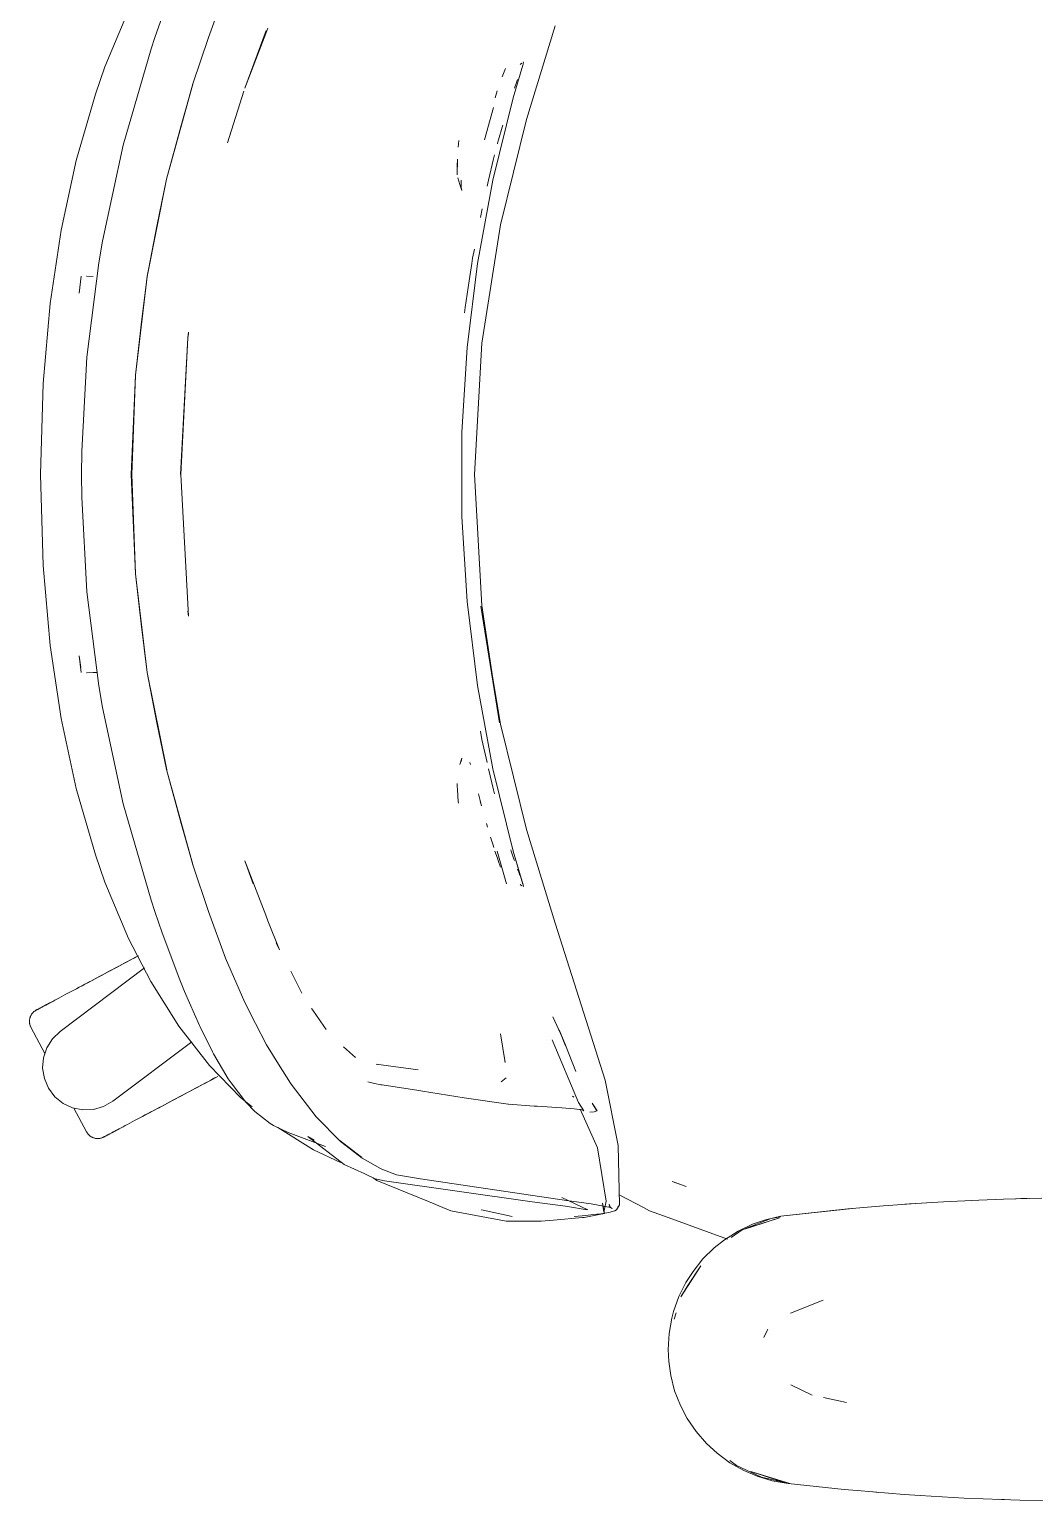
# Model space of a CAD drawing. Header units: millimetres. Extents: x 79795 to 317870, y -36033 to 97293.
# Drawn here: x 158190.8 to 158512.3, y 10111.3 to 10582.1 of the extents above; entities that cross this region are included whole.
import ezdxf

# ---------------------------------------------------------------- set-up
doc = ezdxf.new("R2010")
doc.units = ezdxf.units.MM
doc.header["$MEASUREMENT"] = 0
doc.layers.add('G-IMPT', color=8, linetype='CONTINUOUS', lineweight=9)
doc.layers.add('I-FURN', color=8, linetype='CONTINUOUS', lineweight=9)

msp = doc.modelspace()

# ---------------------------------------------------------------- linework, layer by layer
at = {"layer": 'G-IMPT'}
for p, q in [((158253.52, 10594.4), (158248.06, 10579.52)), ((158214.96, 10570.12), (158222.48, 10588.09)), ((158233.36, 10586.41), (158230.95, 10579.47)), ((158358.95, 10583.21), (158349.77, 10553.23)), ((158229.76, 10575.87), (158230.95, 10579.47)), ((158243.05, 10564.6), (158248.06, 10579.52)), ((158259.65, 10563.26), (158266.47, 10581.67)), ((158259.65, 10563.26), (158266.36, 10580.71)), ((158266.36, 10580.71), (158267.03, 10582.44)), ((158220.81, 10545.04), (158229.76, 10575.87)), ((158211.89, 10561.38), (158214.96, 10570.12)), ((158342.41, 10567.93), (158343.03, 10569.59)), ((158345.54, 10560.18), (158348.61, 10570.61)), ((158347.72, 10570.86), (158348.33, 10571.25)), ((158347.72, 10570.86), (158347.93, 10571.01)), ((158348.68, 10570.88), (158348.61, 10570.61)), ((158348.75, 10571.18), (158348.68, 10570.88)), ((158348.72, 10571.64), (158348.81, 10571.4)), ((158348.81, 10571.4), (158348.75, 10571.18)), ((158234.67, 10534.1), (158243.05, 10564.6)), ((158234.67, 10534.1), (158243.1, 10564.51)), ((158239.32, 10551.35), (158243.1, 10564.51)), ((158342.41, 10567.93), (158342.04, 10566.92)), ((158346.7, 10565.38), (158345.96, 10563.28)), ((158346.7, 10565.38), (158346.94, 10566.04)), ((158211.89, 10561.38), (158205.72, 10540.14)), ((158254.12, 10545.79), (158259.37, 10562.28)), ((158338.99, 10533.86), (158345.54, 10560.18)), ((158339.7, 10560.17), (158340.43, 10562.39)), ((158339.26, 10557.08), (158336.35, 10546.69)), ((158239.32, 10551.35), (158234.67, 10534.1)), ((158340.85, 10546.76), (158341.96, 10550.75)), ((158341.46, 10519.55), (158349.77, 10553.23)), ((158341.96, 10550.75), (158342.17, 10551.44)), ((158254.12, 10545.79), (158255.2, 10549.22)), ((158327.97, 10544.36), (158328.18, 10546.46)), ((158340.53, 10545.62), (158340.48, 10545.44)), ((158340.85, 10546.76), (158340.53, 10545.62)), ((158220.81, 10545.04), (158214.15, 10514.25)), ((158327.57, 10535.51), (158327.66, 10540.57)), ((158327.66, 10540.57), (158327.57, 10538.3)), ((158339.23, 10540.6), (158337.67, 10533.85)), ((158339.23, 10540.6), (158339.56, 10541.9)), ((158205.72, 10540.14), (158200.9, 10517.78)), ((158327.57, 10535.51), (158327.57, 10538.3)), ((158234.67, 10534.1), (158228.5, 10502.98)), ((158234.67, 10534.1), (158228.5, 10503.05)), ((158234.67, 10534.1), (158231.59, 10519.08)), ((158328.42, 10532.41), (158327.82, 10534.56)), ((158329.11, 10530.46), (158328.42, 10532.41)), ((158328.85, 10533.67), (158328.86, 10533.81)), ((158328.89, 10531.51), (158328.86, 10533.81)), ((158328.89, 10531.51), (158329.11, 10530.46)), ((158338.99, 10533.86), (158334.06, 10507.2)), ((158337.22, 10531.87), (158337.67, 10533.85)), ((158335.02, 10521.83), (158335.56, 10524.64)), ((158200.9, 10517.78), (158197.41, 10494.36)), ((158228.5, 10502.98), (158231.59, 10519.08)), ((158341.46, 10519.55), (158335.46, 10481.63)), ((158212.96, 10507.33), (158214.15, 10514.25)), ((158332.29, 10507.19), (158332.54, 10508.82)), ((158333.09, 10511.72), (158332.54, 10508.82)), ((158207.31, 10503.06), (158206.66, 10497.65)), ((158211.17, 10503.02), (158209.07, 10503.09)), ((158209.07, 10503.09), (158209.18, 10503.09)), ((158209.15, 10477.16), (158212.96, 10507.33)), ((158224.67, 10471.46), (158228.5, 10503.05)), ((158224.71, 10471.42), (158228.5, 10502.98)), ((158228.5, 10502.98), (158226.55, 10487.5)), ((158334.06, 10507.2), (158330.76, 10480.28)), ((158331.44, 10501.57), (158332.29, 10507.19)), ((158331.44, 10501.57), (158330.15, 10493.04)), ((158197.41, 10494.36), (158195.15, 10468.79)), ((158330.15, 10493.04), (158329.96, 10491.38)), ((158224.71, 10471.42), (158226.55, 10487.5)), ((158241.44, 10483.37), (158241.7, 10485.15)), ((158241.44, 10483.37), (158241.67, 10484.68)), ((158241.71, 10484.92), (158241.67, 10484.68)), ((158239.11, 10439.65), (158241.44, 10483.37)), ((158239.17, 10439.65), (158241.44, 10483.37)), ((158329.11, 10453.21), (158330.76, 10480.28)), ((158335.46, 10481.63), (158333.1, 10439.65)), ((158207.53, 10446.96), (158209.15, 10477.16)), ((158224.67, 10471.46), (158223.34, 10439.65)), ((158224.71, 10471.42), (158223.57, 10439.65)), ((158224.04, 10456.53), (158224.71, 10471.42)), ((158195.15, 10468.79), (158194.3, 10439.65)), ((158224.04, 10456.53), (158223.57, 10439.65)), ((158329.11, 10453.21), (158329.11, 10426.09)), ((158207.53, 10446.96), (158207.44, 10439.65)), ((158194.3, 10439.65), (158195.15, 10410.5)), ((158207.53, 10432.33), (158207.44, 10439.65)), ((158223.34, 10439.65), (158224.67, 10407.83)), ((158224.71, 10407.87), (158223.57, 10439.65)), ((158224.04, 10422.76), (158223.57, 10439.65)), ((158239.17, 10439.65), (158241.67, 10394.31)), ((158335.46, 10397.66), (158333.1, 10439.65)), ((158207.53, 10432.33), (158209.15, 10402.13)), ((158329.11, 10426.09), (158330.76, 10399.01)), ((158224.71, 10407.87), (158224.04, 10422.76)), ((158195.15, 10410.5), (158197.41, 10384.93)), ((158224.67, 10407.83), (158228.5, 10376.24)), ((158226.55, 10391.79), (158224.71, 10407.87)), ((158224.71, 10407.87), (158228.5, 10376.32)), ((158209.15, 10402.13), (158212.96, 10371.96)), ((158241.67, 10394.31), (158241.44, 10395.92)), ((158241.44, 10395.92), (158241.67, 10394.61)), ((158241.71, 10394.37), (158241.67, 10394.61)), ((158334.06, 10372.1), (158330.76, 10399.01)), ((158341.46, 10359.74), (158335.2, 10397.48)), ((158335.2, 10397.48), (158341.19, 10360.12)), ((158335.46, 10397.66), (158341.19, 10360.12)), ((158226.55, 10391.79), (158228.5, 10376.32)), ((158197.41, 10384.93), (158200.9, 10361.51)), ((158207.31, 10376.23), (158206.66, 10381.65)), ((158207.23, 10377.88), (158206.66, 10381.65)), ((158209.07, 10376.2), (158211.17, 10376.27)), ((158209.07, 10376.2), (158209.18, 10376.2)), ((158212.41, 10376.32), (158211.17, 10376.27)), ((158228.5, 10376.32), (158231.59, 10360.21)), ((158228.5, 10376.32), (158234.71, 10345.07)), ((158234.71, 10345.07), (158228.5, 10376.24)), ((158212.96, 10371.96), (158214.15, 10365.04)), ((158338.99, 10345.43), (158334.06, 10372.1)), ((158214.15, 10365.04), (158220.81, 10334.25)), ((158205.72, 10339.15), (158200.9, 10361.51)), ((158234.67, 10345.19), (158231.59, 10360.21)), ((158335.04, 10357.47), (158335.51, 10354.84)), ((158349.77, 10326.06), (158341.46, 10359.74)), ((158335.51, 10354.84), (158337.22, 10347.42)), ((158329.11, 10348.83), (158328.42, 10346.88)), ((158329.11, 10348.83), (158328.89, 10347.79)), ((158239.32, 10327.94), (158234.67, 10345.19)), ((158234.67, 10345.19), (158243.1, 10314.78)), ((158234.67, 10345.19), (158243.05, 10314.69)), ((158331.66, 10347.45), (158331.91, 10346.82)), ((158331.78, 10347.23), (158331.91, 10346.82)), ((158337.67, 10345.44), (158339.23, 10338.69)), ((158338.99, 10345.43), (158345.54, 10319.11)), ((158211.89, 10317.91), (158205.72, 10339.15)), ((158327.57, 10340.74), (158327.58, 10340.04)), ((158327.68, 10338.67), (158327.58, 10340.04)), ((158327.68, 10338.67), (158327.95, 10334.96)), ((158339.23, 10338.69), (158339.57, 10337.41)), ((158229.76, 10303.42), (158220.81, 10334.25)), ((158327.95, 10334.96), (158327.99, 10334.48)), ((158335.37, 10333.61), (158334.38, 10337.47)), ((158335.37, 10333.61), (158334.98, 10335.14)), ((158239.32, 10327.94), (158243.1, 10314.78)), ((158337.28, 10326.82), (158336.95, 10327.94)), ((158349.77, 10326.06), (158358.95, 10296.09)), ((158339.06, 10321.03), (158338.27, 10323.53)), ((158339.31, 10320.25), (158339.06, 10321.03)), ((158344.91, 10319.11), (158344.76, 10319.57)), ((158214.96, 10309.17), (158211.89, 10317.91)), ((158248.06, 10299.77), (158243.05, 10314.69)), ((158259.65, 10316.03), (158262.37, 10308.6)), ((158259.65, 10316.03), (158266.36, 10298.58)), ((158340.46, 10316.81), (158339.69, 10319.12)), ((158340.35, 10319.12), (158343.38, 10308.69)), ((158340.46, 10316.81), (158340.71, 10316.09)), ((158341.47, 10313.93), (158340.71, 10316.09)), ((158344.91, 10319.11), (158345.65, 10316.89)), ((158345.54, 10319.11), (158348.81, 10307.89)), ((158345.54, 10319.11), (158348.6, 10308.58)), ((158345.54, 10319.11), (158348.66, 10308.29)), ((158345.93, 10316.08), (158345.65, 10316.89)), ((158346.92, 10313.33), (158347.27, 10312.36)), ((158347.27, 10312.36), (158347.67, 10311.29)), ((158214.96, 10309.17), (158222.48, 10291.2)), ((158347.72, 10308.43), (158348.33, 10308.04)), ((158347.72, 10308.43), (158347.93, 10308.28)), ((158348.6, 10308.58), (158348.66, 10308.29)), ((158348.81, 10307.89), (158348.68, 10307.65)), ((158229.76, 10303.42), (158230.95, 10299.82)), ((158233.29, 10293), (158230.95, 10299.82)), ((158248.06, 10299.77), (158253.52, 10284.89)), ((158266.36, 10298.58), (158267.03, 10296.85)), ((158267.03, 10296.85), (158270.75, 10287.53)), ((158358.95, 10296.09), (158374.94, 10245.84)), ((158222.48, 10291.2), (158229.57, 10277.42)), ((158233.29, 10293), (158238.89, 10277.92)), ((158270.75, 10287.53), (158269.75, 10289.77)), ((158253.52, 10284.89), (158259.7, 10270.67)), ((158229.57, 10277.42), (158238.55, 10263.13)), ((158240.37, 10274.24), (158238.89, 10277.92)), ((158277.92, 10273.69), (158274.38, 10280.66)), ((158245.14, 10263.28), (158240.37, 10274.24)), ((158263.09, 10263.94), (158259.7, 10270.67)), ((158281.45, 10268.22), (158281.06, 10268.8)), ((158284.95, 10263.08), (158281.45, 10268.22)), ((158238.55, 10263.13), (158248.35, 10250.53)), ((158245.14, 10263.28), (158245.36, 10262.84)), ((158249.36, 10254.83), (158245.36, 10262.84)), ((158263.09, 10263.94), (158266.66, 10257.15)), ((158284.95, 10263.08), (158285.7, 10261.98)), ((158361.24, 10259.41), (158358.19, 10266.12)), ((158342.91, 10251.5), (158341.51, 10260.66)), ((158366.4, 10238.69), (158357.97, 10258.67)), ((158362.27, 10256.82), (158360.24, 10261.94)), ((158362.26, 10257.03), (158360.25, 10261.93)), ((158360.25, 10261.93), (158362.27, 10256.82)), ((158249.36, 10254.83), (158249.67, 10254.23)), ((158249.67, 10254.23), (158254.4, 10246.23)), ((158270.42, 10250.92), (158266.66, 10257.15)), ((158291.22, 10256.45), (158295.13, 10253.11)), ((158362.26, 10257.03), (158365.52, 10248.56)), ((158258.31, 10240.23), (158248.35, 10250.53)), ((158270.42, 10250.92), (158274.31, 10244.82)), ((158315.08, 10249.17), (158301.72, 10250.95)), ((158301.72, 10250.95), (158302.19, 10250.81)), ((158342.91, 10251.5), (158342.87, 10251.85)), ((158255.27, 10244.94), (158254.4, 10246.23)), ((158259.98, 10238.81), (158255.27, 10244.94)), ((158274.31, 10244.82), (158274.47, 10244.57)), ((158282.5, 10234.13), (158274.47, 10244.57)), ((158299.04, 10245.25), (158301.2, 10244.79)), ((158301.2, 10244.79), (158303.19, 10244.37)), ((158303.65, 10244.3), (158303.19, 10244.37)), ((158315.38, 10242.49), (158303.65, 10244.3)), ((158343.26, 10246.55), (158341.62, 10245.27)), ((158379.14, 10224.89), (158374.94, 10245.84)), ((158258.31, 10240.23), (158261.98, 10237.23)), ((158315.38, 10242.49), (158315.99, 10242.4)), ((158316.5, 10242.32), (158315.99, 10242.4)), ((158329.85, 10240.2), (158316.5, 10242.32)), ((158329.85, 10240.2), (158343.92, 10238.17)), ((158364.95, 10240.41), (158364.51, 10240.68)), ((158262.88, 10235.79), (158259.98, 10238.81)), ((158267.74, 10231.93), (158262.88, 10235.79)), ((158344, 10238.16), (158343.92, 10238.17)), ((158344, 10238.16), (158352.25, 10237.54)), ((158352.25, 10237.54), (158353.23, 10237.47)), ((158353.23, 10237.47), (158361.09, 10236.91)), ((158361.09, 10236.91), (158364.97, 10236.61)), ((158365.05, 10236.61), (158364.97, 10236.61)), ((158365.05, 10236.61), (158367.43, 10236.31)), ((158368.16, 10236.02), (158366.4, 10238.69)), ((158372.51, 10224.19), (158366.9, 10236.54)), ((158367.44, 10236.31), (158367.43, 10236.31)), ((158367.44, 10236.31), (158368.16, 10236.02)), ((158370.08, 10235.55), (158371.43, 10235.72)), ((158372.37, 10236.02), (158370.78, 10238.48)), ((158370.78, 10238.48), (158372.3, 10236)), ((158372.3, 10236), (158370.82, 10238.47)), ((158371.43, 10235.72), (158372.3, 10236)), ((158372.37, 10236.02), (158372.3, 10236)), ((158267.74, 10231.93), (158268.88, 10231.31)), ((158268.88, 10231.31), (158271.31, 10230.14)), ((158281.68, 10223.5), (158270.23, 10230.62)), ((158271.31, 10230.14), (158273.54, 10229.07)), ((158282.5, 10234.13), (158290.23, 10226.23)), ((158285.45, 10224.56), (158273.54, 10229.07)), ((158279.79, 10227.79), (158281.82, 10226.63)), ((158279.79, 10227.79), (158291.5, 10218.85)), ((158290.02, 10226.54), (158296.97, 10221.14)), ((158290.02, 10226.54), (158293.59, 10223.73)), ((158297.2, 10220.81), (158290.23, 10226.23)), ((158290.31, 10219.52), (158281.68, 10223.5)), ((158296.97, 10221.14), (158293.59, 10223.73)), ((158297.2, 10220.81), (158303.03, 10217.52)), ((158372.51, 10224.19), (158375.22, 10207.14)), ((158379.14, 10224.89), (158379.52, 10205.9)), ((158298.02, 10215.81), (158291.5, 10218.85)), ((158298.02, 10215.81), (158301.38, 10214.24)), ((158303.03, 10217.52), (158303.45, 10217.31)), ((158308.24, 10215.56), (158303.45, 10217.31)), ((158300.77, 10214.53), (158301.94, 10213.75)), ((158304.37, 10213.59), (158301.38, 10214.24)), ((158301.94, 10213.75), (158318.39, 10206.96)), ((158351.59, 10206.92), (158304.37, 10213.59)), ((158308.24, 10215.56), (158315.91, 10214.26)), ((158331.68, 10211.86), (158315.91, 10214.26)), ((158362.56, 10207.31), (158331.68, 10211.86)), ((158396.4, 10213.43), (158400.86, 10211.8)), ((158396.4, 10213.43), (158396.98, 10213.17)), ((158400.86, 10211.8), (158396.98, 10213.17)), ((158318.39, 10206.96), (158321.76, 10205.57)), ((158351.59, 10206.92), (158362.25, 10205.48)), ((158369.44, 10204.29), (158361.03, 10208.28)), ((158370.41, 10206.2), (158362.56, 10207.31)), ((158374.05, 10206.43), (158374.54, 10203.56)), ((158374.05, 10206.43), (158374.77, 10203.15)), ((158374.54, 10203.56), (158375.22, 10207.14)), ((158379.46, 10209.09), (158387.36, 10204.95)), ((158474.26, 10206.36), (158463.97, 10205.63)), ((158472.22, 10206.23), (158474.12, 10206.32)), ((158474.26, 10206.36), (158483.13, 10206.92)), ((158494.44, 10207.46), (158483.13, 10206.92)), ((158494.44, 10207.46), (158502.31, 10207.76)), ((158514.62, 10208.05), (158502.31, 10207.76)), ((158506.19, 10207.84), (158507.84, 10207.92)), ((158507.84, 10207.92), (158509.92, 10207.91)), ((158325.62, 10203.97), (158321.76, 10205.57)), ((158343.31, 10200.74), (158325.62, 10203.97)), ((158335.87, 10204.19), (158335.3, 10204.34)), ((158345.18, 10202.15), (158335.87, 10204.19)), ((158367.73, 10201.85), (158358.41, 10201.05)), ((158363.55, 10205.26), (158362.25, 10205.48)), ((158363.55, 10205.26), (158368.57, 10204.43)), ((158367.56, 10202.37), (158364.97, 10202.16)), ((158372.25, 10202.89), (158367.56, 10202.37)), ((158367.73, 10201.85), (158368.2, 10201.9)), ((158368.2, 10201.9), (158372.45, 10202.71)), ((158369.44, 10204.29), (158368.57, 10204.43)), ((158376.68, 10205.09), (158370.41, 10206.2)), ((158372.86, 10202.97), (158372.25, 10202.89)), ((158372.45, 10202.71), (158374.77, 10203.15)), ((158372.86, 10202.97), (158376.14, 10203.5)), ((158376.06, 10205.26), (158376.68, 10205.09)), ((158376.06, 10205.26), (158377.15, 10204.7)), ((158378, 10204.05), (158376.14, 10203.5)), ((158376.25, 10206.13), (158376.33, 10205.63)), ((158376.65, 10205.09), (158376.33, 10205.63)), ((158376.65, 10205.09), (158377.15, 10204.7)), ((158378, 10204.05), (158378.54, 10204.37)), ((158378.54, 10204.37), (158378.92, 10204.87)), ((158379.52, 10205.9), (158378.92, 10204.87)), ((158379.04, 10205.49), (158378.92, 10204.87)), ((158378.92, 10204.87), (158378.94, 10204.94)), ((158379.04, 10205.49), (158378.94, 10204.94)), ((158387.36, 10204.95), (158389.12, 10204.03)), ((158395.09, 10201.84), (158389.12, 10204.03)), ((158414.03, 10194.89), (158395.09, 10201.84)), ((158418.78, 10197.9), (158430.64, 10201.71)), ((158421.49, 10198.8), (158430.64, 10201.71)), ((158431.14, 10202.3), (158426.18, 10201.14)), ((158431.06, 10202.08), (158428.01, 10201.5)), ((158431.14, 10202.3), (158454.09, 10204.75)), ((158431.14, 10202.3), (158452.57, 10204.65)), ((158431.14, 10202.3), (158433.95, 10202.63)), ((158454.09, 10204.75), (158433.95, 10202.63)), ((158452.57, 10204.65), (158463.97, 10205.63)), ((158472.22, 10206.23), (158470.8, 10206.09)), ((158343.31, 10200.74), (158350.28, 10200.71)), ((158350.28, 10200.71), (158354.45, 10200.71)), ((158358.41, 10201.05), (158354.45, 10200.71)), ((158417.46, 10197.5), (158413.14, 10194.77)), ((158418.78, 10197.9), (158415.21, 10195.47)), ((158417.46, 10197.5), (158422.04, 10199.69)), ((158418.78, 10197.9), (158421.49, 10198.8)), ((158428.01, 10201.5), (158419.82, 10198.3)), ((158422.04, 10199.69), (158426.18, 10201.14)), ((158409.83, 10192.15), (158413.14, 10194.77)), ((158406.22, 10188.6), (158403.03, 10184.63)), ((158406.22, 10188.6), (158409.83, 10192.15)), ((158399.17, 10176.47), (158405.5, 10186.42)), ((158400.77, 10181.08), (158403.03, 10184.63)), ((158401.33, 10180.15), (158405.5, 10186.42)), ((158398.53, 10176.57), (158400.77, 10181.08)), ((158399.17, 10176.47), (158401.33, 10180.15)), ((158398.53, 10176.57), (158396.82, 10171.8)), ((158444.66, 10175.4), (158434.23, 10171.25)), ((158395.37, 10164.72), (158396.25, 10169.67)), ((158396.25, 10169.67), (158396.82, 10171.8)), ((158397.62, 10171.36), (158397, 10169.33)), ((158395.08, 10159.68), (158395.37, 10164.72)), ((158425.69, 10163.5), (158426.71, 10165.73)), ((158426.71, 10165.73), (158427, 10166.18)), ((158395.08, 10159.68), (158395.25, 10155.83)), ((158395.9, 10151.32), (158395.25, 10155.83)), ((158395.9, 10151.32), (158397.16, 10146.45)), ((158398.99, 10141.74), (158397.16, 10146.45)), ((158434.32, 10148.3), (158441.11, 10145.03)), ((158401.18, 10137.58), (158398.99, 10141.74)), ((158452.16, 10142.7), (158444.72, 10144.27)), ((158401.18, 10137.58), (158404.01, 10133.41)), ((158404.01, 10133.41), (158407.33, 10129.57)), ((158410.77, 10126.41), (158407.33, 10129.57)), ((158410.77, 10126.41), (158414.85, 10123.41)), ((158414.81, 10124.1), (158416.92, 10122.51)), ((158419.3, 10120.9), (158414.85, 10123.41)), ((158424.98, 10118.77), (158416.92, 10122.51)), ((158419.3, 10120.9), (158423.53, 10119.09)), ((158433.95, 10116.73), (158421.49, 10120.56)), ((158421.49, 10120.56), (158430.64, 10117.64)), ((158423.53, 10119.09), (158428.4, 10117.62)), ((158424.98, 10118.77), (158433.39, 10116.86)), ((158433.44, 10116.73), (158428.4, 10117.62)), ((158433.95, 10116.73), (158430.64, 10117.64)), ((158451.37, 10114.82), (158433.44, 10116.73)), ((158455.5, 10114.48), (158451.37, 10114.82)), ((158470.55, 10113.23), (158455.5, 10114.48)), ((158462.37, 10113.88), (158460.69, 10114.05)), ((158470.55, 10113.23), (158475.64, 10112.9)), ((158475.64, 10112.9), (158489.78, 10112.09)), ((158495.8, 10111.84), (158489.78, 10112.09)), ((158495.8, 10111.84), (158507.56, 10111.45)), ((158500.69, 10111.7), (158502.62, 10111.59)), ((158502.62, 10111.59), (158504.12, 10111.57)), ((158515.98, 10111.28), (158507.56, 10111.45))]:
    msp.add_line(p, q, dxfattribs=at)
at = {"layer": 'I-FURN'}
for p, q in [((158200.58, 10261.4), (158227.64, 10281.79)), ((158218.34, 10281.73), (158217.33, 10281.19)), ((158217.8, 10281.44), (158218.8, 10281.97)), ((158219.35, 10282.26), (158218.34, 10281.73)), ((158218.8, 10281.97), (158219.81, 10282.51)), ((158220.35, 10282.79), (158219.35, 10282.26)), ((158219.81, 10282.51), (158220.81, 10283.04)), ((158221.35, 10283.32), (158220.35, 10282.79)), ((158220.81, 10283.04), (158221.81, 10283.57)), ((158222.34, 10283.85), (158221.35, 10283.32)), ((158221.81, 10283.57), (158222.8, 10284.09)), ((158223.33, 10284.38), (158222.34, 10283.85)), ((158222.8, 10284.09), (158223.78, 10284.62)), ((158224.31, 10284.9), (158223.33, 10284.38)), ((158223.78, 10284.62), (158224.75, 10285.14)), ((158225.28, 10285.41), (158224.31, 10284.9)), ((158224.75, 10285.14), (158225.72, 10285.65)), ((158209.47, 10277.01), (158208.53, 10276.51)), ((158208.96, 10276.74), (158209.9, 10277.24)), ((158210.42, 10277.51), (158209.47, 10277.01)), ((158209.9, 10277.24), (158210.86, 10277.75)), ((158211.38, 10278.03), (158210.42, 10277.51)), ((158210.86, 10277.75), (158211.83, 10278.26)), ((158212.36, 10278.54), (158211.38, 10278.03)), ((158211.83, 10278.26), (158212.81, 10278.78)), ((158213.34, 10279.07), (158212.36, 10278.54)), ((158212.81, 10278.78), (158213.8, 10279.31)), ((158214.33, 10279.59), (158213.34, 10279.07)), ((158213.8, 10279.31), (158214.79, 10279.84)), ((158215.33, 10280.12), (158214.33, 10279.59)), ((158214.79, 10279.84), (158215.79, 10280.37)), ((158216.33, 10280.66), (158215.33, 10280.12)), ((158215.79, 10280.37), (158216.79, 10280.9)), ((158217.33, 10281.19), (158216.33, 10280.66)), ((158216.79, 10280.9), (158217.8, 10281.44)), ((158200.95, 10272.48), (158200.23, 10272.09)), ((158201.7, 10272.88), (158200.95, 10272.48)), ((158202.47, 10273.29), (158201.7, 10272.88)), ((158203.28, 10273.72), (158202.47, 10273.29)), ((158204.1, 10274.15), (158203.28, 10273.72)), ((158204.95, 10274.6), (158204.1, 10274.15)), ((158205.81, 10275.07), (158204.95, 10274.6)), ((158206.7, 10275.54), (158205.81, 10275.07)), ((158207.61, 10276.02), (158206.7, 10275.54)), ((158207.12, 10275.76), (158208.03, 10276.24)), ((158208.53, 10276.51), (158207.61, 10276.02)), ((158208.03, 10276.24), (158208.96, 10276.74)), ((158191.88, 10267.41), (158191.99, 10267.52)), ((158191.99, 10267.52), (158192.11, 10267.63)), ((158192.11, 10267.63), (158192.23, 10267.74)), ((158192.23, 10267.74), (158192.35, 10267.84)), ((158192.35, 10267.84), (158192.48, 10267.94)), ((158192.48, 10267.94), (158192.62, 10268.03)), ((158192.62, 10268.03), (158192.75, 10268.11)), ((158192.75, 10268.11), (158192.89, 10268.19)), ((158192.89, 10268.19), (158192.93, 10268.22)), ((158192.93, 10268.22), (158192.95, 10268.23)), ((158192.94, 10268.22), (158192.93, 10268.22)), ((158192.98, 10268.24), (158192.94, 10268.22)), ((158192.95, 10268.23), (158193.01, 10268.26)), ((158193.06, 10268.28), (158192.98, 10268.24)), ((158193.01, 10268.26), (158193.11, 10268.31)), ((158193.18, 10268.35), (158193.06, 10268.28)), ((158193.11, 10268.31), (158193.25, 10268.39)), ((158193.34, 10268.44), (158193.18, 10268.35)), ((158193.25, 10268.39), (158193.43, 10268.48)), ((158193.55, 10268.54), (158193.34, 10268.44)), ((158193.43, 10268.48), (158193.65, 10268.6)), ((158193.79, 10268.67), (158193.55, 10268.54)), ((158193.65, 10268.6), (158193.91, 10268.74)), ((158194.07, 10268.82), (158193.79, 10268.67)), ((158193.91, 10268.74), (158194.21, 10268.89)), ((158194.38, 10268.99), (158194.07, 10268.82)), ((158194.21, 10268.89), (158194.54, 10269.07)), ((158194.74, 10269.18), (158194.38, 10268.99)), ((158194.54, 10269.07), (158194.92, 10269.27)), ((158195.13, 10269.39), (158194.74, 10269.18)), ((158194.92, 10269.27), (158195.33, 10269.49)), ((158195.56, 10269.61), (158195.13, 10269.39)), ((158195.33, 10269.49), (158195.77, 10269.73)), ((158196.03, 10269.86), (158195.56, 10269.61)), ((158195.77, 10269.73), (158196.25, 10269.98)), ((158196.53, 10270.13), (158196.03, 10269.86)), ((158196.25, 10269.98), (158196.77, 10270.26)), ((158197.06, 10270.41), (158196.53, 10270.13)), ((158196.77, 10270.26), (158197.32, 10270.55)), ((158197.63, 10270.72), (158197.06, 10270.41)), ((158197.32, 10270.55), (158197.91, 10270.86)), ((158198.24, 10271.04), (158197.63, 10270.72)), ((158198.87, 10271.37), (158198.24, 10271.04)), ((158199.53, 10271.73), (158198.87, 10271.37)), ((158200.23, 10272.09), (158199.53, 10271.73)), ((158190.79, 10264.62), (158190.8, 10264.78)), ((158190.8, 10264.46), (158190.79, 10264.62)), ((158190.8, 10264.94), (158190.82, 10265.1)), ((158190.8, 10264.78), (158190.8, 10264.94)), ((158190.81, 10264.3), (158190.8, 10264.46)), ((158190.83, 10264.14), (158190.81, 10264.3)), ((158190.82, 10265.1), (158190.84, 10265.26)), ((158190.85, 10263.98), (158190.83, 10264.14)), ((158190.84, 10265.26), (158190.87, 10265.42)), ((158190.88, 10263.82), (158190.85, 10263.98)), ((158190.87, 10265.42), (158190.9, 10265.58)), ((158190.92, 10263.66), (158190.88, 10263.82)), ((158190.9, 10265.58), (158190.94, 10265.74)), ((158190.96, 10263.51), (158190.92, 10263.66)), ((158190.94, 10265.74), (158190.99, 10265.89)), ((158191.01, 10263.36), (158190.96, 10263.51)), ((158190.99, 10265.89), (158191.04, 10266.04)), ((158191.06, 10263.2), (158191.01, 10263.36)), ((158191.04, 10266.04), (158191.1, 10266.19)), ((158191.13, 10263.06), (158191.06, 10263.2)), ((158191.1, 10266.19), (158191.16, 10266.34)), ((158191.19, 10262.91), (158191.13, 10263.06)), ((158191.16, 10266.34), (158191.23, 10266.49)), ((158191.27, 10262.76), (158191.19, 10262.91)), ((158191.23, 10266.49), (158191.31, 10266.63)), ((158191.31, 10266.63), (158191.39, 10266.77)), ((158191.39, 10266.77), (158191.48, 10266.9)), ((158191.48, 10266.9), (158191.57, 10267.04)), ((158191.57, 10267.04), (158191.67, 10267.16)), ((158191.67, 10267.16), (158191.77, 10267.29)), ((158191.77, 10267.29), (158191.88, 10267.41)), ((158191.27, 10262.76), (158195.74, 10254.36)), ((158196.35, 10256.2), (158198.15, 10259.06)), ((158198.15, 10259.06), (158200.58, 10261.4)), ((158242.74, 10258.12), (158217.42, 10239.05)), ((158195.29, 10253), (158196.35, 10256.2)), ((158195.02, 10249.64), (158195.29, 10253)), ((158195.57, 10246.31), (158195.02, 10249.64)), ((158196.89, 10243.21), (158195.57, 10246.31)), ((158244.39, 10243.48), (158245.38, 10244)), ((158245.9, 10244.28), (158244.92, 10243.76)), ((158245.38, 10244), (158246.35, 10244.52)), ((158246.87, 10244.8), (158245.9, 10244.28)), ((158246.35, 10244.52), (158247.31, 10245.03)), ((158247.83, 10245.31), (158246.87, 10244.8)), ((158247.31, 10245.03), (158248.27, 10245.54)), ((158248.77, 10245.81), (158247.83, 10245.31)), ((158248.27, 10245.54), (158249.2, 10246.04)), ((158249.7, 10246.3), (158248.77, 10245.81)), ((158249.2, 10246.04), (158250.13, 10246.53)), ((158250.62, 10246.79), (158249.7, 10246.3)), ((158250.13, 10246.53), (158251.03, 10247.01)), ((158198.92, 10240.51), (158196.89, 10243.21)), ((158201.54, 10238.38), (158198.92, 10240.51)), ((158236.92, 10239.51), (158235.93, 10238.98)), ((158236.39, 10239.22), (158237.39, 10239.75)), ((158237.93, 10240.04), (158236.92, 10239.51)), ((158237.39, 10239.75), (158238.39, 10240.29)), ((158238.93, 10240.58), (158237.93, 10240.04)), ((158238.39, 10240.29), (158239.39, 10240.82)), ((158239.94, 10241.11), (158238.93, 10240.58)), ((158239.39, 10240.82), (158240.4, 10241.36)), ((158240.94, 10241.64), (158239.94, 10241.11)), ((158240.4, 10241.36), (158241.4, 10241.89)), ((158241.94, 10242.18), (158240.94, 10241.64)), ((158241.4, 10241.89), (158242.4, 10242.42)), ((158242.94, 10242.71), (158241.94, 10242.18)), ((158242.4, 10242.42), (158243.4, 10242.95)), ((158243.94, 10243.24), (158242.94, 10242.71)), ((158243.4, 10242.95), (158244.39, 10243.48)), ((158244.92, 10243.76), (158243.94, 10243.24)), ((158204.59, 10236.94), (158201.54, 10238.38)), ((158207.89, 10236.27), (158204.59, 10236.94)), ((158205.04, 10236.85), (158209.08, 10229.27)), ((158211.26, 10236.41), (158207.89, 10236.27)), ((158214.5, 10237.35), (158211.26, 10236.41)), ((158217.42, 10239.05), (158214.5, 10237.35)), ((158226.94, 10234.2), (158227.82, 10234.67)), ((158228.3, 10234.92), (158227.41, 10234.45)), ((158227.82, 10234.67), (158228.71, 10235.14)), ((158229.2, 10235.4), (158228.3, 10234.92)), ((158228.71, 10235.14), (158229.63, 10235.63)), ((158230.13, 10235.89), (158229.2, 10235.4)), ((158229.63, 10235.63), (158230.56, 10236.12)), ((158231.06, 10236.39), (158230.13, 10235.89)), ((158230.56, 10236.12), (158231.5, 10236.62)), ((158232.02, 10236.9), (158231.06, 10236.39)), ((158231.5, 10236.62), (158232.46, 10237.13)), ((158232.98, 10237.41), (158232.02, 10236.9)), ((158232.46, 10237.13), (158233.43, 10237.65)), ((158233.95, 10237.93), (158232.98, 10237.41)), ((158233.43, 10237.65), (158234.4, 10238.17)), ((158234.94, 10238.45), (158233.95, 10237.93)), ((158234.4, 10238.17), (158235.39, 10238.69)), ((158235.93, 10238.98), (158234.94, 10238.45)), ((158235.39, 10238.69), (158236.39, 10239.22)), ((158218.37, 10229.64), (158218.92, 10229.93)), ((158219.23, 10230.1), (158218.66, 10229.8)), ((158218.92, 10229.93), (158219.5, 10230.24)), ((158219.5, 10230.24), (158220.12, 10230.57)), ((158220.12, 10230.57), (158220.77, 10230.92)), ((158220.77, 10230.92), (158221.44, 10231.28)), ((158221.44, 10231.28), (158222.15, 10231.65)), ((158222.15, 10231.65), (158222.89, 10232.04)), ((158222.89, 10232.04), (158223.65, 10232.45)), ((158223.65, 10232.45), (158224.44, 10232.87)), ((158224.44, 10232.87), (158225.25, 10233.3)), ((158225.25, 10233.3), (158226.08, 10233.74)), ((158226.54, 10233.99), (158225.7, 10233.54)), ((158226.08, 10233.74), (158226.94, 10234.2)), ((158227.41, 10234.45), (158226.54, 10233.99)), ((158209.1, 10229.23), (158209.08, 10229.27)), ((158209.18, 10229.09), (158209.1, 10229.23)), ((158209.26, 10228.95), (158209.18, 10229.09)), ((158209.35, 10228.82), (158209.26, 10228.95)), ((158209.45, 10228.69), (158209.35, 10228.82)), ((158209.55, 10228.56), (158209.45, 10228.69)), ((158209.66, 10228.44), (158209.55, 10228.56)), ((158209.77, 10228.33), (158209.66, 10228.44)), ((158209.88, 10228.21), (158209.77, 10228.33)), ((158210, 10228.11), (158209.88, 10228.21)), ((158210.13, 10228), (158210, 10228.11)), ((158210.26, 10227.9), (158210.13, 10228)), ((158210.39, 10227.81), (158210.26, 10227.9)), ((158210.52, 10227.73), (158210.39, 10227.81)), ((158210.66, 10227.64), (158210.52, 10227.73)), ((158210.81, 10227.57), (158210.66, 10227.64)), ((158210.95, 10227.5), (158210.81, 10227.57)), ((158211.1, 10227.43), (158210.95, 10227.5)), ((158211.25, 10227.37), (158211.1, 10227.43)), ((158211.4, 10227.32), (158211.25, 10227.37)), ((158211.56, 10227.28), (158211.4, 10227.32)), ((158211.71, 10227.24), (158211.56, 10227.28)), ((158211.87, 10227.2), (158211.71, 10227.24)), ((158212.03, 10227.17), (158211.87, 10227.2)), ((158212.19, 10227.15), (158212.03, 10227.17)), ((158212.35, 10227.14), (158212.19, 10227.15)), ((158212.51, 10227.13), (158212.35, 10227.14)), ((158212.67, 10227.13), (158212.51, 10227.13)), ((158212.83, 10227.13), (158212.67, 10227.13)), ((158212.99, 10227.14), (158212.83, 10227.13)), ((158213.15, 10227.16), (158212.99, 10227.14)), ((158213.31, 10227.19), (158213.15, 10227.16)), ((158213.47, 10227.22), (158213.31, 10227.19)), ((158213.63, 10227.25), (158213.47, 10227.22)), ((158213.78, 10227.29), (158213.63, 10227.25)), ((158213.94, 10227.34), (158213.78, 10227.29)), ((158214.09, 10227.4), (158213.94, 10227.34)), ((158214.24, 10227.46), (158214.09, 10227.4)), ((158214.38, 10227.53), (158214.24, 10227.46)), ((158214.53, 10227.6), (158214.38, 10227.53)), ((158214.57, 10227.63), (158214.53, 10227.6)), ((158214.53, 10227.6), (158214.55, 10227.61)), ((158214.53, 10227.6), (158214.53, 10227.6)), ((158214.55, 10227.61), (158214.61, 10227.64)), ((158214.66, 10227.67), (158214.57, 10227.63)), ((158214.61, 10227.64), (158214.71, 10227.7)), ((158214.78, 10227.73), (158214.66, 10227.67)), ((158214.71, 10227.7), (158214.85, 10227.77)), ((158214.94, 10227.82), (158214.78, 10227.73)), ((158214.85, 10227.77), (158215.03, 10227.87)), ((158215.14, 10227.93), (158214.94, 10227.82)), ((158215.03, 10227.87), (158215.25, 10227.98)), ((158215.38, 10228.05), (158215.14, 10227.93)), ((158215.25, 10227.98), (158215.51, 10228.12)), ((158215.66, 10228.2), (158215.38, 10228.05)), ((158215.51, 10228.12), (158215.8, 10228.28)), ((158215.98, 10228.37), (158215.66, 10228.2)), ((158215.8, 10228.28), (158216.14, 10228.46)), ((158216.34, 10228.56), (158215.98, 10228.37)), ((158216.14, 10228.46), (158216.51, 10228.65)), ((158216.73, 10228.77), (158216.34, 10228.56)), ((158216.51, 10228.65), (158216.92, 10228.87)), ((158217.16, 10229), (158216.73, 10228.77)), ((158216.92, 10228.87), (158217.37, 10229.11)), ((158217.62, 10229.25), (158217.16, 10229)), ((158217.37, 10229.11), (158217.85, 10229.37)), ((158218.12, 10229.51), (158217.62, 10229.25)), ((158217.85, 10229.37), (158218.37, 10229.64)), ((158218.66, 10229.8), (158218.12, 10229.51))]:
    msp.add_line(p, q, dxfattribs=at)

doc.saveas('drawing.dxf')
